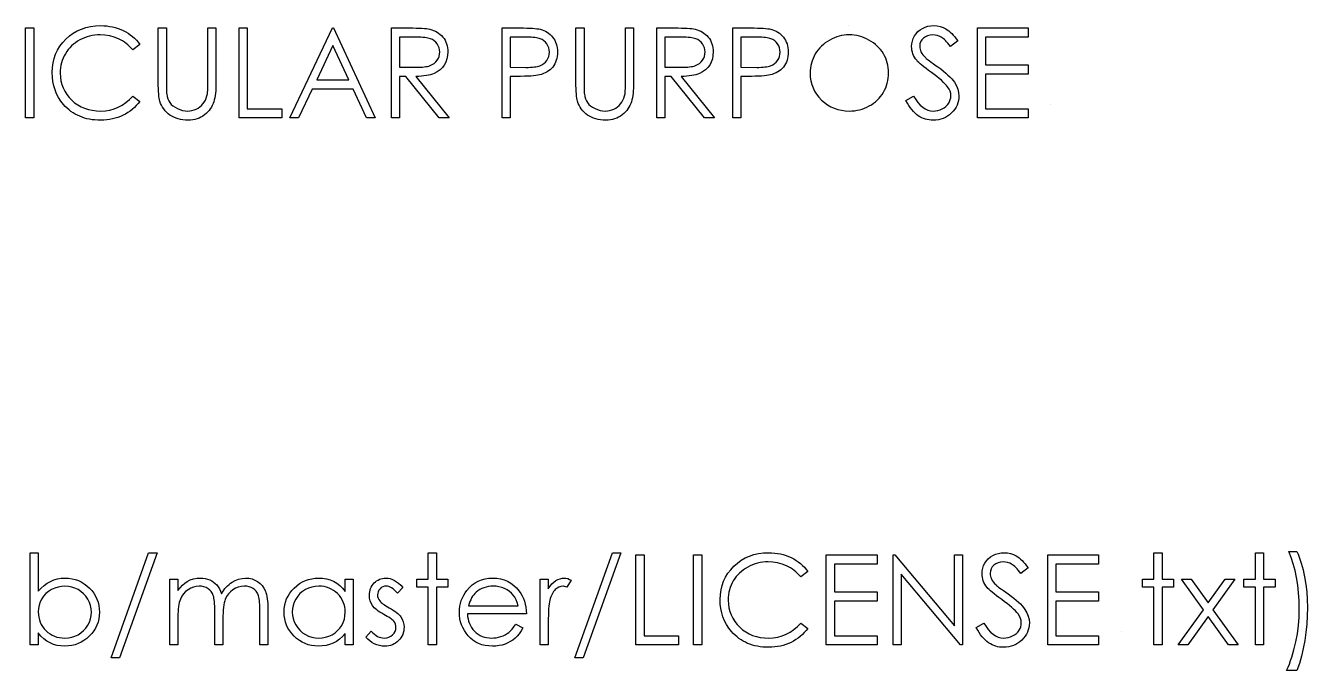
# Model space of a CAD drawing. Header units: millimetres. Extents: x -43 to 250, y -7 to 120.
# Drawn here: x 200.24 to 250.09, y 67.41 to 92.49 of the extents above; entities that cross this region are included whole.
import ezdxf

# ---------------------------------------------------------------- set-up
doc = ezdxf.new("R2010")
doc.units = ezdxf.units.MM

msp = doc.modelspace()

# ---------------------------------------------------------------- linework, layer by layer
at = {"color": 7, "linetype": 'Continuous'}
for p, q in [((232.258, 92.49), (232.258, 92.49)), ((240.111, 89.439), (240.111, 89.439)), ((242.848, 68.939), (242.848, 68.939))]:
    msp.add_line(p, q, dxfattribs=at)
at = {"color": 7, "linetype": 'Continuous', "flags": 128}
for points in [[(200.242, 92.401), (200.556, 92.401), (200.556, 92.401), (200.556, 88.901), (200.556, 88.901), (200.242, 88.901), (200.242, 88.901), (200.242, 92.401)], [(204.684, 91.758), (204.41, 91.548), (204.41, 91.548), (204.35, 91.618), (204.288, 91.683), (204.223, 91.744), (204.155, 91.801), (204.083, 91.852), (204.009, 91.9), (203.932, 91.944), (203.852, 91.983), (203.686, 92.048), (203.511, 92.094), (203.329, 92.122), (203.138, 92.131), (203.138, 92.131), (203.033, 92.129), (202.929, 92.119), (202.827, 92.103), (202.728, 92.082), (202.63, 92.054), (202.535, 92.02), (202.442, 91.979), (202.35, 91.933), (202.262, 91.881), (202.179, 91.825), (202.101, 91.765), (202.028, 91.7), (201.96, 91.632), (201.898, 91.559), (201.84, 91.481), (201.788, 91.399), (201.741, 91.315), (201.701, 91.227), (201.666, 91.137), (201.638, 91.044), (201.616, 90.949), (201.601, 90.851), (201.591, 90.75), (201.588, 90.647), (201.588, 90.647), (201.595, 90.492), (201.616, 90.344), (201.651, 90.203), (201.7, 90.068), (201.762, 89.939), (201.839, 89.817), (201.93, 89.701), (202.034, 89.593), (202.149, 89.494), (202.272, 89.408), (202.402, 89.335), (202.538, 89.276), (202.683, 89.229), (202.834, 89.197), (202.994, 89.176), (203.16, 89.17), (203.16, 89.17), (203.343, 89.179), (203.518, 89.206), (203.686, 89.252), (203.846, 89.316), (203.998, 89.398), (204.143, 89.498), (204.28, 89.617), (204.41, 89.753), (204.41, 89.753), (204.685, 89.545), (204.685, 89.545), (204.617, 89.46), (204.546, 89.38), (204.471, 89.305), (204.392, 89.234), (204.308, 89.168), (204.22, 89.108), (204.129, 89.053), (204.033, 89.002), (203.934, 88.957), (203.833, 88.919), (203.728, 88.886), (203.62, 88.859), (203.51, 88.838), (203.397, 88.823), (203.281, 88.814), (203.162, 88.811), (203.162, 88.811), (203.049, 88.813), (202.939, 88.821), (202.832, 88.833), (202.728, 88.849), (202.628, 88.871), (202.53, 88.897), (202.435, 88.928), (202.344, 88.964), (202.255, 89.004), (202.169, 89.05), (202.086, 89.1), (202.006, 89.155), (201.93, 89.215), (201.856, 89.279), (201.785, 89.349), (201.718, 89.423), (201.718, 89.423), (201.614, 89.556), (201.524, 89.695), (201.448, 89.841), (201.385, 89.994), (201.337, 90.153), (201.302, 90.319), (201.281, 90.492), (201.274, 90.671), (201.274, 90.671), (201.283, 90.86), (201.308, 91.04), (201.35, 91.214), (201.409, 91.379), (201.484, 91.537), (201.577, 91.688), (201.685, 91.83), (201.811, 91.965), (201.95, 92.089), (202.097, 92.195), (202.252, 92.285), (202.416, 92.359), (202.589, 92.417), (202.77, 92.457), (202.96, 92.482), (203.158, 92.49), (203.158, 92.49), (203.278, 92.488), (203.396, 92.478), (203.51, 92.463), (203.622, 92.442), (203.73, 92.415), (203.836, 92.382), (203.939, 92.342), (204.039, 92.298), (204.135, 92.247), (204.227, 92.192), (204.314, 92.131), (204.397, 92.067), (204.476, 91.997), (204.55, 91.923), (204.619, 91.843), (204.685, 91.758)], [(205.402, 92.401), (205.717, 92.401), (205.717, 92.401), (205.717, 90.304), (205.717, 90.304), (205.717, 90.215), (205.717, 90.135), (205.719, 90.063), (205.72, 90.001), (205.722, 89.947), (205.724, 89.902), (205.727, 89.865), (205.731, 89.838), (205.731, 89.838), (205.748, 89.74), (205.774, 89.649), (205.809, 89.568), (205.852, 89.495), (205.906, 89.429), (205.973, 89.368), (206.052, 89.313), (206.144, 89.263), (206.243, 89.222), (206.342, 89.193), (206.442, 89.176), (206.541, 89.17), (206.541, 89.17), (206.627, 89.175), (206.711, 89.188), (206.793, 89.211), (206.874, 89.243), (206.95, 89.283), (207.019, 89.33), (207.082, 89.385), (207.139, 89.446), (207.189, 89.514), (207.232, 89.59), (207.268, 89.671), (207.296, 89.76), (207.296, 89.76), (207.305, 89.797), (207.312, 89.844), (207.318, 89.899), (207.323, 89.962), (207.327, 90.034), (207.33, 90.116), (207.331, 90.205), (207.332, 90.304), (207.332, 90.304), (207.332, 92.401), (207.332, 92.401), (207.646, 92.401), (207.646, 92.401), (207.646, 90.287), (207.646, 90.287), (207.645, 90.173), (207.641, 90.064), (207.634, 89.96), (207.624, 89.863), (207.611, 89.771), (207.596, 89.685), (207.578, 89.603), (207.557, 89.528), (207.533, 89.457), (207.502, 89.389), (207.466, 89.322), (207.425, 89.258), (207.377, 89.196), (207.324, 89.137), (207.266, 89.079), (207.202, 89.025), (207.134, 88.975), (207.063, 88.932), (206.987, 88.894), (206.909, 88.864), (206.827, 88.841), (206.741, 88.824), (206.651, 88.814), (206.559, 88.811), (206.559, 88.811), (206.458, 88.814), (206.361, 88.824), (206.268, 88.84), (206.178, 88.861), (206.092, 88.89), (206.01, 88.925), (205.931, 88.966), (205.856, 89.013), (205.786, 89.065), (205.722, 89.122), (205.664, 89.183), (205.612, 89.248), (205.567, 89.317), (205.527, 89.391), (205.493, 89.468), (205.465, 89.549), (205.465, 89.549), (205.45, 89.605), (205.438, 89.672), (205.427, 89.749), (205.418, 89.836), (205.412, 89.933), (205.407, 90.041), (205.403, 90.158), (205.403, 90.287), (205.403, 90.287), (205.403, 92.401)], [(208.544, 92.401), (208.858, 92.401), (208.858, 92.401), (208.858, 89.26), (208.858, 89.26), (210.204, 89.26), (210.204, 89.26), (210.204, 88.901), (210.204, 88.901), (208.544, 88.901), (208.544, 88.901), (208.544, 92.401)], [(212.223, 92.401), (213.838, 88.901), (213.838, 88.901), (213.497, 88.901), (213.497, 88.901), (212.98, 90.022), (212.98, 90.022), (211.393, 90.022), (211.393, 90.022), (210.861, 88.901), (210.861, 88.901), (210.518, 88.901), (210.518, 88.901), (212.178, 92.401), (212.178, 92.401), (212.223, 92.401)], [(214.467, 92.401), (215.167, 92.401), (215.167, 92.401), (215.307, 92.4), (215.436, 92.398), (215.553, 92.394), (215.658, 92.389), (215.751, 92.382), (215.832, 92.374), (215.903, 92.364), (215.96, 92.353), (215.96, 92.353), (216.036, 92.333), (216.109, 92.307), (216.179, 92.276), (216.244, 92.24), (216.306, 92.199), (216.364, 92.152), (216.419, 92.101), (216.469, 92.044), (216.515, 91.984), (216.555, 91.92), (216.589, 91.852), (216.616, 91.782), (216.638, 91.707), (216.653, 91.63), (216.663, 91.549), (216.665, 91.465), (216.665, 91.465), (216.657, 91.325), (216.631, 91.195), (216.588, 91.073), (216.527, 90.959), (216.451, 90.857), (216.36, 90.768), (216.253, 90.692), (216.133, 90.63), (216.065, 90.604), (215.992, 90.581), (215.913, 90.562), (215.828, 90.546), (215.736, 90.533), (215.638, 90.524), (215.534, 90.518), (215.424, 90.516), (215.424, 90.516), (216.71, 88.901), (216.71, 88.901), (216.322, 88.901), (216.322, 88.901), (215.036, 90.516), (215.036, 90.516), (214.781, 90.516), (214.781, 90.516), (214.781, 88.901), (214.781, 88.901), (214.467, 88.901), (214.467, 88.901), (214.467, 92.401)], [(218.774, 92.401), (219.461, 92.401), (219.461, 92.401), (219.602, 92.4), (219.732, 92.397), (219.85, 92.393), (219.956, 92.387), (220.049, 92.38), (220.131, 92.371), (220.2, 92.361), (220.258, 92.348), (220.258, 92.348), (220.33, 92.327), (220.399, 92.301), (220.464, 92.27), (220.526, 92.235), (220.585, 92.194), (220.64, 92.148), (220.692, 92.098), (220.74, 92.042), (220.784, 91.983), (220.822, 91.92), (220.855, 91.852), (220.881, 91.782), (220.902, 91.707), (220.916, 91.629), (220.925, 91.547), (220.928, 91.462), (220.928, 91.462), (220.925, 91.376), (220.916, 91.294), (220.902, 91.215), (220.882, 91.141), (220.855, 91.07), (220.824, 91.003), (220.786, 90.94), (220.742, 90.881), (220.694, 90.827), (220.641, 90.776), (220.583, 90.731), (220.522, 90.69), (220.455, 90.654), (220.384, 90.623), (220.309, 90.596), (220.23, 90.574), (220.23, 90.574), (220.164, 90.56), (220.085, 90.548), (219.993, 90.538), (219.888, 90.531), (219.77, 90.524), (219.64, 90.52), (219.496, 90.517), (219.339, 90.516), (219.339, 90.516), (219.088, 90.516), (219.088, 90.516), (219.088, 88.901), (219.088, 88.901), (218.774, 88.901), (218.774, 88.901), (218.774, 92.401)], [(221.646, 92.401), (221.96, 92.401), (221.96, 92.401), (221.96, 90.304), (221.96, 90.304), (221.96, 90.215), (221.961, 90.135), (221.962, 90.063), (221.964, 90.001), (221.966, 89.947), (221.968, 89.902), (221.971, 89.865), (221.974, 89.838), (221.974, 89.838), (221.992, 89.74), (222.018, 89.649), (222.053, 89.568), (222.096, 89.495), (222.15, 89.429), (222.216, 89.368), (222.296, 89.313), (222.388, 89.263), (222.487, 89.222), (222.586, 89.193), (222.685, 89.176), (222.785, 89.17), (222.785, 89.17), (222.87, 89.175), (222.954, 89.188), (223.036, 89.211), (223.117, 89.243), (223.194, 89.283), (223.263, 89.33), (223.326, 89.385), (223.383, 89.446), (223.433, 89.514), (223.476, 89.59), (223.511, 89.671), (223.54, 89.76), (223.54, 89.76), (223.548, 89.797), (223.555, 89.844), (223.562, 89.899), (223.567, 89.962), (223.571, 90.034), (223.574, 90.116), (223.575, 90.205), (223.576, 90.304), (223.576, 90.304), (223.576, 92.401), (223.576, 92.401), (223.89, 92.401), (223.89, 92.401), (223.89, 90.287), (223.89, 90.287), (223.888, 90.173), (223.884, 90.064), (223.877, 89.96), (223.867, 89.863), (223.855, 89.771), (223.84, 89.685), (223.822, 89.603), (223.801, 89.528), (223.776, 89.457), (223.745, 89.389), (223.71, 89.322), (223.668, 89.258), (223.621, 89.196), (223.568, 89.137), (223.51, 89.079), (223.446, 89.025), (223.378, 88.975), (223.306, 88.932), (223.231, 88.894), (223.152, 88.864), (223.07, 88.841), (222.985, 88.824), (222.895, 88.814), (222.802, 88.811), (222.802, 88.811), (222.701, 88.814), (222.605, 88.824), (222.511, 88.84), (222.422, 88.861), (222.335, 88.89), (222.253, 88.925), (222.175, 88.966), (222.1, 89.013), (222.03, 89.065), (221.966, 89.122), (221.908, 89.183), (221.856, 89.248), (221.81, 89.317), (221.77, 89.391), (221.737, 89.468), (221.709, 89.549), (221.709, 89.549), (221.694, 89.605), (221.681, 89.672), (221.671, 89.749), (221.662, 89.836), (221.655, 89.933), (221.65, 90.041), (221.647, 90.158), (221.646, 90.287), (221.646, 90.287), (221.646, 92.401)], [(224.787, 92.401), (225.488, 92.401), (225.488, 92.401), (225.628, 92.4), (225.757, 92.398), (225.873, 92.394), (225.978, 92.389), (226.072, 92.382), (226.153, 92.374), (226.223, 92.364), (226.281, 92.353), (226.281, 92.353), (226.357, 92.333), (226.43, 92.307), (226.499, 92.276), (226.565, 92.24), (226.626, 92.199), (226.684, 92.152), (226.739, 92.101), (226.79, 92.044), (226.836, 91.984), (226.876, 91.92), (226.909, 91.852), (226.937, 91.782), (226.959, 91.707), (226.974, 91.63), (226.983, 91.549), (226.986, 91.465), (226.986, 91.465), (226.977, 91.325), (226.952, 91.195), (226.908, 91.073), (226.848, 90.959), (226.771, 90.857), (226.68, 90.768), (226.574, 90.692), (226.453, 90.63), (226.386, 90.604), (226.313, 90.581), (226.234, 90.562), (226.148, 90.546), (226.056, 90.533), (225.959, 90.524), (225.855, 90.518), (225.745, 90.516), (225.745, 90.516), (227.031, 88.901), (227.031, 88.901), (226.642, 88.901), (226.642, 88.901), (225.356, 90.516), (225.356, 90.516), (225.101, 90.516), (225.101, 90.516), (225.101, 88.901), (225.101, 88.901), (224.787, 88.901), (224.787, 88.901), (224.787, 92.401)], [(227.749, 92.401), (228.435, 92.401), (228.435, 92.401), (228.577, 92.4), (228.706, 92.397), (228.824, 92.393), (228.93, 92.387), (229.023, 92.38), (229.105, 92.371), (229.175, 92.361), (229.232, 92.348), (229.232, 92.348), (229.304, 92.327), (229.373, 92.301), (229.438, 92.27), (229.501, 92.235), (229.559, 92.194), (229.614, 92.148), (229.666, 92.098), (229.715, 92.042), (229.759, 91.983), (229.797, 91.92), (229.829, 91.852), (229.856, 91.782), (229.876, 91.707), (229.891, 91.629), (229.9, 91.547), (229.903, 91.462), (229.903, 91.462), (229.9, 91.376), (229.891, 91.294), (229.877, 91.215), (229.856, 91.141), (229.83, 91.07), (229.798, 91.003), (229.76, 90.94), (229.717, 90.881), (229.668, 90.827), (229.615, 90.776), (229.558, 90.731), (229.496, 90.69), (229.429, 90.654), (229.358, 90.623), (229.283, 90.596), (229.204, 90.574), (229.204, 90.574), (229.138, 90.56), (229.059, 90.548), (228.967, 90.538), (228.862, 90.531), (228.744, 90.524), (228.614, 90.52), (228.47, 90.517), (228.313, 90.516), (228.313, 90.516), (228.063, 90.516), (228.063, 90.516), (228.063, 88.901), (228.063, 88.901), (227.749, 88.901), (227.749, 88.901), (227.749, 92.401)], [(234.479, 89.576), (234.775, 89.753), (234.775, 89.753), (234.86, 89.617), (234.948, 89.498), (235.039, 89.398), (235.134, 89.316), (235.231, 89.252), (235.332, 89.206), (235.437, 89.179), (235.544, 89.17), (235.544, 89.17), (235.636, 89.175), (235.725, 89.19), (235.811, 89.215), (235.894, 89.251), (235.971, 89.295), (236.039, 89.347), (236.096, 89.405), (236.144, 89.471), (236.181, 89.541), (236.208, 89.613), (236.224, 89.687), (236.229, 89.763), (236.229, 89.763), (236.222, 89.85), (236.198, 89.937), (236.159, 90.022), (236.104, 90.107), (236.104, 90.107), (236.056, 90.166), (236, 90.229), (235.934, 90.294), (235.86, 90.363), (235.777, 90.433), (235.685, 90.508), (235.583, 90.585), (235.473, 90.665), (235.473, 90.665), (235.363, 90.744), (235.264, 90.818), (235.176, 90.886), (235.099, 90.949), (235.033, 91.005), (234.977, 91.056), (234.933, 91.101), (234.899, 91.141), (234.899, 91.141), (234.854, 91.203), (234.814, 91.266), (234.78, 91.331), (234.753, 91.397), (234.731, 91.464), (234.716, 91.533), (234.707, 91.603), (234.704, 91.674), (234.704, 91.674), (234.711, 91.784), (234.732, 91.891), (234.766, 91.992), (234.815, 92.088), (234.876, 92.176), (234.949, 92.256), (235.033, 92.324), (235.127, 92.382), (235.23, 92.429), (235.338, 92.464), (235.45, 92.483), (235.566, 92.49), (235.566, 92.49), (235.69, 92.483), (235.81, 92.459), (235.924, 92.419), (236.036, 92.364), (236.091, 92.328), (236.147, 92.287), (236.204, 92.239), (236.261, 92.184), (236.319, 92.122), (236.378, 92.054), (236.438, 91.979), (236.499, 91.898), (236.499, 91.898), (236.215, 91.683), (236.215, 91.683), (236.163, 91.749), (236.113, 91.808), (236.065, 91.862), (236.019, 91.91), (235.976, 91.952), (235.934, 91.988), (235.893, 92.019), (235.855, 92.044), (235.779, 92.082), (235.7, 92.11), (235.617, 92.126), (235.531, 92.131), (235.531, 92.131), (235.423, 92.124), (235.326, 92.099), (235.239, 92.059), (235.162, 92.003), (235.099, 91.936), (235.054, 91.861), (235.027, 91.778), (235.018, 91.688), (235.018, 91.688), (235.021, 91.632), (235.031, 91.577), (235.045, 91.522), (235.067, 91.468), (235.097, 91.413), (235.137, 91.357), (235.188, 91.298), (235.249, 91.236), (235.249, 91.236), (235.272, 91.216), (235.305, 91.189), (235.348, 91.156), (235.402, 91.116), (235.466, 91.069), (235.54, 91.015), (235.624, 90.955), (235.719, 90.888), (235.719, 90.888), (235.833, 90.804), (235.937, 90.724), (236.032, 90.645), (236.117, 90.569), (236.194, 90.495), (236.261, 90.424), (236.319, 90.354), (236.368, 90.287), (236.445, 90.155), (236.499, 90.023), (236.532, 89.891), (236.544, 89.758), (236.544, 89.758), (236.539, 89.664), (236.525, 89.573), (236.503, 89.485), (236.471, 89.401), (236.43, 89.319), (236.38, 89.24), (236.321, 89.165), (236.252, 89.093), (236.177, 89.027), (236.098, 88.969), (236.016, 88.921), (235.929, 88.882), (235.839, 88.851), (235.744, 88.828), (235.646, 88.815), (235.544, 88.811), (235.544, 88.811), (235.465, 88.814), (235.387, 88.822), (235.311, 88.835), (235.237, 88.855), (235.166, 88.88), (235.096, 88.91), (235.028, 88.946), (234.961, 88.987), (234.897, 89.035), (234.834, 89.09), (234.771, 89.152), (234.71, 89.222), (234.651, 89.3), (234.592, 89.384), (234.536, 89.476), (234.479, 89.576)], [(237.261, 92.401), (239.236, 92.401), (239.236, 92.401), (239.236, 92.042), (239.236, 92.042), (237.576, 92.042), (237.576, 92.042), (237.576, 90.965), (237.576, 90.965), (239.236, 90.965), (239.236, 90.965), (239.236, 90.606), (239.236, 90.606), (237.576, 90.606), (237.576, 90.606), (237.576, 89.26), (237.576, 89.26), (239.236, 89.26), (239.236, 89.26), (239.236, 88.901), (239.236, 88.901), (237.262, 88.901), (237.262, 88.901), (237.262, 92.401)], [(214.781, 92.042), (214.781, 90.875), (214.781, 90.875), (215.422, 90.87), (215.422, 90.87), (215.511, 90.871), (215.595, 90.874), (215.673, 90.879), (215.746, 90.886), (215.811, 90.895), (215.871, 90.907), (215.925, 90.92), (215.973, 90.935), (216.057, 90.973), (216.132, 91.02), (216.196, 91.078), (216.251, 91.144), (216.295, 91.219), (216.326, 91.296), (216.345, 91.379), (216.351, 91.465), (216.351, 91.465), (216.345, 91.55), (216.326, 91.63), (216.294, 91.707), (216.25, 91.779), (216.195, 91.845), (216.133, 91.9), (216.062, 91.946), (215.984, 91.981), (215.939, 91.995), (215.888, 92.007), (215.83, 92.018), (215.765, 92.026), (215.693, 92.033), (215.614, 92.038), (215.529, 92.041), (215.437, 92.042), (215.437, 92.042), (214.781, 92.042)], [(219.088, 92.042), (219.088, 90.875), (219.088, 90.875), (219.701, 90.867), (219.701, 90.867), (219.791, 90.868), (219.874, 90.872), (219.952, 90.876), (220.023, 90.883), (220.088, 90.893), (220.146, 90.903), (220.198, 90.916), (220.245, 90.931), (220.326, 90.968), (220.399, 91.015), (220.461, 91.073), (220.515, 91.139), (220.559, 91.214), (220.59, 91.291), (220.608, 91.374), (220.614, 91.46), (220.614, 91.46), (220.608, 91.545), (220.59, 91.626), (220.559, 91.703), (220.515, 91.777), (220.462, 91.843), (220.402, 91.899), (220.332, 91.946), (220.256, 91.981), (220.212, 91.995), (220.163, 92.007), (220.106, 92.018), (220.043, 92.026), (219.974, 92.033), (219.899, 92.038), (219.817, 92.041), (219.729, 92.042), (219.729, 92.042), (219.088, 92.042)], [(225.101, 92.042), (225.101, 90.875), (225.101, 90.875), (225.742, 90.87), (225.742, 90.87), (225.832, 90.871), (225.916, 90.874), (225.994, 90.879), (226.066, 90.886), (226.132, 90.895), (226.192, 90.907), (226.246, 90.92), (226.293, 90.935), (226.377, 90.973), (226.452, 91.02), (226.517, 91.078), (226.572, 91.144), (226.616, 91.219), (226.647, 91.296), (226.665, 91.379), (226.672, 91.465), (226.672, 91.465), (226.665, 91.55), (226.647, 91.63), (226.614, 91.707), (226.57, 91.779), (226.515, 91.845), (226.453, 91.9), (226.383, 91.946), (226.304, 91.981), (226.26, 91.995), (226.208, 92.007), (226.15, 92.018), (226.086, 92.026), (226.013, 92.033), (225.935, 92.038), (225.849, 92.041), (225.758, 92.042), (225.758, 92.042), (225.101, 92.042)], [(228.063, 92.042), (228.063, 90.875), (228.063, 90.875), (228.676, 90.867), (228.676, 90.867), (228.765, 90.868), (228.849, 90.872), (228.926, 90.876), (228.997, 90.883), (229.062, 90.893), (229.121, 90.903), (229.173, 90.916), (229.219, 90.931), (229.3, 90.968), (229.373, 91.015), (229.436, 91.073), (229.49, 91.139), (229.533, 91.214), (229.564, 91.291), (229.582, 91.374), (229.588, 91.46), (229.588, 91.46), (229.582, 91.545), (229.564, 91.626), (229.533, 91.703), (229.49, 91.777), (229.436, 91.843), (229.376, 91.899), (229.307, 91.946), (229.23, 91.981), (229.187, 91.995), (229.137, 92.007), (229.08, 92.018), (229.018, 92.026), (228.948, 92.033), (228.873, 92.038), (228.791, 92.041), (228.703, 92.042), (228.703, 92.042), (228.063, 92.042)], [(232.274, 92.131), (232.174, 92.129), (232.076, 92.119), (231.979, 92.103), (231.884, 92.082), (231.79, 92.053), (231.697, 92.019), (231.606, 91.978), (231.515, 91.931), (231.428, 91.879), (231.346, 91.822), (231.269, 91.761), (231.197, 91.696), (231.13, 91.627), (231.066, 91.553), (231.009, 91.474), (230.956, 91.392), (230.909, 91.306), (230.868, 91.218), (230.834, 91.127), (230.806, 91.033), (230.783, 90.938), (230.768, 90.84), (230.758, 90.74), (230.755, 90.637), (230.755, 90.637), (230.762, 90.485), (230.783, 90.34), (230.818, 90.201), (230.867, 90.068), (230.929, 89.94), (231.005, 89.819), (231.096, 89.704), (231.2, 89.595), (231.315, 89.495), (231.435, 89.409), (231.56, 89.336), (231.691, 89.276), (231.829, 89.229), (231.971, 89.197), (232.12, 89.176), (232.274, 89.17), (232.274, 89.17), (232.378, 89.173), (232.479, 89.182), (232.579, 89.197), (232.678, 89.219), (232.774, 89.246), (232.868, 89.279), (232.959, 89.319), (233.05, 89.365), (233.137, 89.416), (233.219, 89.471), (233.295, 89.532), (233.367, 89.596), (233.435, 89.665), (233.497, 89.739), (233.554, 89.816), (233.607, 89.899), (233.654, 89.985), (233.694, 90.074), (233.729, 90.164), (233.757, 90.257), (233.778, 90.353), (233.794, 90.45), (233.804, 90.55), (233.806, 90.653), (233.806, 90.653), (233.804, 90.754), (233.794, 90.854), (233.778, 90.951), (233.757, 91.045), (233.729, 91.137), (233.694, 91.226), (233.654, 91.313), (233.607, 91.398), (233.554, 91.479), (233.497, 91.557), (233.433, 91.629), (233.366, 91.698), (233.293, 91.763), (233.215, 91.823), (233.132, 91.879), (233.044, 91.931), (232.952, 91.978), (232.859, 92.019), (232.765, 92.053), (232.67, 92.082), (232.572, 92.103), (232.474, 92.119), (232.375, 92.129), (232.274, 92.131)], [(212.197, 91.718), (211.563, 90.381), (211.563, 90.381), (212.814, 90.381), (212.814, 90.381), (212.197, 91.718)], [(200.422, 68.401), (200.422, 71.99), (200.422, 71.99), (200.736, 71.99), (200.736, 71.99), (200.736, 70.494), (200.736, 70.494), (200.845, 70.614), (200.959, 70.717), (201.08, 70.805), (201.207, 70.876), (201.341, 70.932), (201.48, 70.972), (201.627, 70.996), (201.779, 71.003), (201.779, 71.003), (201.914, 70.997), (202.046, 70.979), (202.171, 70.949), (202.292, 70.906), (202.407, 70.852), (202.517, 70.785), (202.623, 70.707), (202.723, 70.616), (202.815, 70.516), (202.894, 70.411), (202.961, 70.301), (203.017, 70.186), (203.059, 70.067), (203.09, 69.941), (203.108, 69.811), (203.114, 69.675), (203.114, 69.675), (203.108, 69.541), (203.09, 69.412), (203.059, 69.288), (203.015, 69.168), (202.96, 69.054), (202.892, 68.945), (202.812, 68.841), (202.719, 68.742), (202.618, 68.652), (202.512, 68.573), (202.401, 68.507), (202.285, 68.453), (202.163, 68.41), (202.037, 68.38), (201.905, 68.362), (201.769, 68.356), (201.769, 68.356), (201.614, 68.364), (201.466, 68.387), (201.326, 68.426), (201.192, 68.48), (201.067, 68.551), (200.949, 68.64), (200.839, 68.748), (200.736, 68.874), (200.736, 68.874), (200.736, 68.401), (200.736, 68.401), (200.422, 68.401)], [(205.358, 71.99), (203.894, 67.907), (203.894, 67.907), (203.563, 67.907), (203.563, 67.907), (205.027, 71.99), (205.027, 71.99), (205.358, 71.99)], [(215.902, 71.99), (216.217, 71.99), (216.217, 71.99), (216.217, 70.958), (216.217, 70.958), (216.665, 70.958), (216.665, 70.958), (216.665, 70.644), (216.665, 70.644), (216.217, 70.644), (216.217, 70.644), (216.217, 68.401), (216.217, 68.401), (215.903, 68.401), (215.903, 68.401), (215.903, 70.644), (215.903, 70.644), (215.454, 70.644), (215.454, 70.644), (215.454, 70.958), (215.454, 70.958), (215.903, 70.958), (215.903, 70.958), (215.903, 71.99)], [(223.396, 71.99), (221.932, 67.907), (221.932, 67.907), (221.601, 67.907), (221.601, 67.907), (223.065, 71.99), (223.065, 71.99), (223.396, 71.99)], [(223.979, 71.901), (224.294, 71.901), (224.294, 71.901), (224.294, 68.76), (224.294, 68.76), (225.64, 68.76), (225.64, 68.76), (225.64, 68.401), (225.64, 68.401), (223.979, 68.401), (223.979, 68.401), (223.979, 71.901)], [(226.223, 71.901), (226.537, 71.901), (226.537, 71.901), (226.537, 68.401), (226.537, 68.401), (226.223, 68.401), (226.223, 68.401), (226.223, 71.901)], [(230.665, 71.258), (230.391, 71.048), (230.391, 71.048), (230.331, 71.118), (230.269, 71.183), (230.203, 71.244), (230.135, 71.301), (230.064, 71.352), (229.99, 71.4), (229.913, 71.444), (229.833, 71.483), (229.666, 71.548), (229.492, 71.594), (229.309, 71.622), (229.119, 71.631), (229.119, 71.631), (229.014, 71.629), (228.91, 71.619), (228.808, 71.603), (228.709, 71.582), (228.611, 71.554), (228.516, 71.52), (228.422, 71.479), (228.331, 71.433), (228.242, 71.381), (228.16, 71.325), (228.082, 71.265), (228.009, 71.2), (227.941, 71.132), (227.878, 71.059), (227.821, 70.981), (227.768, 70.899), (227.721, 70.815), (227.681, 70.727), (227.647, 70.637), (227.619, 70.544), (227.597, 70.449), (227.582, 70.351), (227.572, 70.25), (227.569, 70.147), (227.569, 70.147), (227.576, 69.992), (227.597, 69.844), (227.632, 69.703), (227.681, 69.568), (227.743, 69.439), (227.82, 69.317), (227.911, 69.201), (228.015, 69.093), (228.13, 68.994), (228.253, 68.908), (228.383, 68.835), (228.519, 68.776), (228.664, 68.729), (228.815, 68.697), (228.974, 68.676), (229.14, 68.67), (229.14, 68.67), (229.323, 68.679), (229.499, 68.706), (229.666, 68.752), (229.827, 68.816), (229.979, 68.898), (230.124, 68.998), (230.261, 69.117), (230.391, 69.253), (230.391, 69.253), (230.665, 69.045), (230.665, 69.045), (230.598, 68.96), (230.527, 68.88), (230.452, 68.805), (230.372, 68.734), (230.289, 68.668), (230.201, 68.608), (230.109, 68.553), (230.014, 68.502), (229.915, 68.457), (229.814, 68.419), (229.709, 68.386), (229.601, 68.359), (229.491, 68.338), (229.377, 68.323), (229.262, 68.314), (229.143, 68.311), (229.143, 68.311), (229.03, 68.313), (228.92, 68.321), (228.813, 68.333), (228.709, 68.349), (228.608, 68.371), (228.511, 68.397), (228.416, 68.428), (228.324, 68.464), (228.235, 68.504), (228.15, 68.55), (228.067, 68.6), (227.987, 68.655), (227.911, 68.715), (227.837, 68.779), (227.766, 68.849), (227.699, 68.923), (227.699, 68.923), (227.595, 69.056), (227.505, 69.195), (227.428, 69.341), (227.366, 69.494), (227.318, 69.653), (227.283, 69.819), (227.262, 69.992), (227.255, 70.171), (227.255, 70.171), (227.264, 70.36), (227.289, 70.54), (227.331, 70.714), (227.39, 70.879), (227.465, 71.037), (227.557, 71.188), (227.666, 71.33), (227.792, 71.465), (227.931, 71.589), (228.078, 71.695), (228.233, 71.785), (228.397, 71.859), (228.57, 71.917), (228.751, 71.957), (228.941, 71.982), (229.138, 71.99), (229.138, 71.99), (229.259, 71.988), (229.377, 71.978), (229.491, 71.963), (229.602, 71.942), (229.711, 71.915), (229.817, 71.882), (229.92, 71.842), (230.02, 71.798), (230.116, 71.747), (230.208, 71.692), (230.295, 71.631), (230.378, 71.567), (230.456, 71.497), (230.531, 71.423), (230.6, 71.343), (230.665, 71.258)], [(231.383, 71.901), (233.358, 71.901), (233.358, 71.901), (233.358, 71.542), (233.358, 71.542), (231.697, 71.542), (231.697, 71.542), (231.697, 70.465), (231.697, 70.465), (233.358, 70.465), (233.358, 70.465), (233.358, 70.106), (233.358, 70.106), (231.697, 70.106), (231.697, 70.106), (231.697, 68.76), (231.697, 68.76), (233.358, 68.76), (233.358, 68.76), (233.358, 68.401), (233.358, 68.401), (231.383, 68.401), (231.383, 68.401), (231.383, 71.901)], [(233.986, 68.401), (233.986, 71.901), (233.986, 71.901), (234.052, 71.901), (234.052, 71.901), (236.364, 69.146), (236.364, 69.146), (236.364, 71.901), (236.364, 71.901), (236.678, 71.901), (236.678, 71.901), (236.678, 68.401), (236.678, 68.401), (236.607, 68.401), (236.607, 68.401), (234.3, 71.149), (234.3, 71.149), (234.3, 68.401), (234.3, 68.401), (233.986, 68.401)], [(237.217, 69.076), (237.513, 69.253), (237.513, 69.253), (237.597, 69.117), (237.685, 68.998), (237.776, 68.898), (237.871, 68.816), (237.968, 68.752), (238.069, 68.706), (238.174, 68.679), (238.281, 68.67), (238.281, 68.67), (238.373, 68.675), (238.462, 68.69), (238.548, 68.715), (238.632, 68.751), (238.709, 68.795), (238.776, 68.847), (238.833, 68.905), (238.881, 68.971), (238.918, 69.041), (238.946, 69.113), (238.961, 69.187), (238.967, 69.263), (238.967, 69.263), (238.959, 69.35), (238.935, 69.437), (238.896, 69.522), (238.841, 69.607), (238.841, 69.607), (238.793, 69.666), (238.737, 69.729), (238.671, 69.794), (238.597, 69.863), (238.514, 69.933), (238.422, 70.008), (238.32, 70.085), (238.21, 70.165), (238.21, 70.165), (238.1, 70.244), (238.001, 70.318), (237.914, 70.386), (237.836, 70.449), (237.77, 70.505), (237.714, 70.556), (237.67, 70.601), (237.637, 70.641), (237.637, 70.641), (237.591, 70.703), (237.551, 70.766), (237.517, 70.831), (237.49, 70.897), (237.468, 70.964), (237.453, 71.033), (237.444, 71.103), (237.441, 71.174), (237.441, 71.174), (237.448, 71.284), (237.469, 71.391), (237.503, 71.492), (237.552, 71.588), (237.613, 71.676), (237.686, 71.756), (237.77, 71.824), (237.864, 71.882), (237.968, 71.929), (238.076, 71.964), (238.187, 71.983), (238.303, 71.99), (238.303, 71.99), (238.427, 71.983), (238.547, 71.959), (238.662, 71.919), (238.773, 71.864), (238.829, 71.828), (238.884, 71.787), (238.941, 71.739), (238.998, 71.684), (239.056, 71.622), (239.115, 71.554), (239.176, 71.479), (239.236, 71.398), (239.236, 71.398), (238.952, 71.183), (238.952, 71.183), (238.9, 71.249), (238.85, 71.308), (238.803, 71.362), (238.756, 71.41), (238.713, 71.452), (238.671, 71.488), (238.63, 71.519), (238.592, 71.544), (238.517, 71.582), (238.437, 71.61), (238.355, 71.626), (238.268, 71.631), (238.268, 71.631), (238.16, 71.624), (238.063, 71.599), (237.976, 71.559), (237.899, 71.503), (237.836, 71.436), (237.791, 71.361), (237.764, 71.278), (237.755, 71.188), (237.755, 71.188), (237.758, 71.132), (237.768, 71.077), (237.782, 71.022), (237.804, 70.968), (237.834, 70.913), (237.874, 70.857), (237.925, 70.798), (237.986, 70.736), (237.986, 70.736), (238.009, 70.716), (238.042, 70.689), (238.085, 70.656), (238.139, 70.616), (238.203, 70.569), (238.277, 70.515), (238.362, 70.455), (238.456, 70.388), (238.456, 70.388), (238.57, 70.304), (238.674, 70.224), (238.769, 70.145), (238.854, 70.069), (238.931, 69.995), (238.998, 69.924), (239.056, 69.854), (239.105, 69.787), (239.182, 69.655), (239.237, 69.523), (239.27, 69.391), (239.281, 69.258), (239.281, 69.258), (239.277, 69.164), (239.263, 69.073), (239.24, 68.985), (239.208, 68.901), (239.167, 68.819), (239.117, 68.74), (239.058, 68.665), (238.989, 68.593), (238.914, 68.527), (238.836, 68.469), (238.753, 68.421), (238.667, 68.382), (238.576, 68.351), (238.481, 68.328), (238.383, 68.315), (238.281, 68.311), (238.281, 68.311), (238.202, 68.314), (238.124, 68.322), (238.048, 68.335), (237.975, 68.355), (237.903, 68.38), (237.833, 68.41), (237.765, 68.446), (237.698, 68.487), (237.634, 68.535), (237.571, 68.59), (237.508, 68.652), (237.447, 68.722), (237.388, 68.8), (237.33, 68.884), (237.273, 68.976), (237.217, 69.076)], [(239.999, 71.901), (241.973, 71.901), (241.973, 71.901), (241.973, 71.542), (241.973, 71.542), (240.313, 71.542), (240.313, 71.542), (240.313, 70.465), (240.313, 70.465), (241.973, 70.465), (241.973, 70.465), (241.973, 70.106), (241.973, 70.106), (240.313, 70.106), (240.313, 70.106), (240.313, 68.76), (240.313, 68.76), (241.973, 68.76), (241.973, 68.76), (241.973, 68.401), (241.973, 68.401), (239.999, 68.401), (239.999, 68.401), (239.999, 71.901)], [(244.127, 71.99), (244.441, 71.99), (244.441, 71.99), (244.441, 70.958), (244.441, 70.958), (244.89, 70.958), (244.89, 70.958), (244.89, 70.644), (244.89, 70.644), (244.441, 70.644), (244.441, 70.644), (244.441, 68.401), (244.441, 68.401), (244.127, 68.401), (244.127, 68.401), (244.127, 70.644), (244.127, 70.644), (243.678, 70.644), (243.678, 70.644), (243.678, 70.958), (243.678, 70.958), (244.127, 70.958), (244.127, 70.958), (244.127, 71.99)], [(248.076, 71.99), (248.39, 71.99), (248.39, 71.99), (248.39, 70.958), (248.39, 70.958), (248.838, 70.958), (248.838, 70.958), (248.838, 70.644), (248.838, 70.644), (248.39, 70.644), (248.39, 70.644), (248.39, 68.401), (248.39, 68.401), (248.076, 68.401), (248.076, 68.401), (248.076, 70.644), (248.076, 70.644), (247.627, 70.644), (247.627, 70.644), (247.627, 70.958), (247.627, 70.958), (248.076, 70.958), (248.076, 70.958), (248.076, 71.99)], [(249.691, 67.413), (249.287, 67.413), (249.287, 67.413), (249.343, 67.534), (249.394, 67.66), (249.444, 67.791), (249.49, 67.926), (249.534, 68.067), (249.575, 68.212), (249.612, 68.363), (249.647, 68.518), (249.706, 68.836), (249.747, 69.159), (249.772, 69.488), (249.781, 69.821), (249.781, 69.821), (249.774, 70.13), (249.754, 70.432), (249.72, 70.729), (249.673, 71.02), (249.614, 71.3), (249.545, 71.563), (249.466, 71.807), (249.377, 72.035), (249.377, 72.035), (249.691, 72.035), (249.691, 72.035), (249.737, 71.928), (249.779, 71.817), (249.82, 71.699), (249.859, 71.579), (249.894, 71.453), (249.927, 71.322), (249.958, 71.187), (249.986, 71.047), (250.034, 70.759), (250.068, 70.467), (250.088, 70.167), (250.095, 69.863), (250.095, 69.863), (250.089, 69.535), (250.069, 69.212), (250.037, 68.891), (249.991, 68.576), (249.934, 68.268), (249.865, 67.972), (249.784, 67.687), (249.691, 67.413)], [(205.851, 70.958), (206.165, 70.958), (206.165, 70.958), (206.165, 70.514), (206.165, 70.514), (206.252, 70.629), (206.341, 70.727), (206.43, 70.808), (206.52, 70.874), (206.52, 70.874), (206.647, 70.93), (206.777, 70.971), (206.911, 70.995), (207.047, 71.003), (207.047, 71.003), (207.14, 70.998), (207.23, 70.985), (207.317, 70.962), (207.402, 70.93), (207.483, 70.89), (207.555, 70.844), (207.62, 70.792), (207.677, 70.734), (207.728, 70.667), (207.777, 70.586), (207.821, 70.493), (207.861, 70.386), (207.861, 70.386), (207.903, 70.459), (207.948, 70.528), (207.996, 70.592), (208.046, 70.652), (208.098, 70.707), (208.153, 70.758), (208.211, 70.804), (208.271, 70.845), (208.396, 70.914), (208.526, 70.964), (208.66, 70.993), (208.799, 71.003), (208.799, 71.003), (208.928, 70.995), (209.048, 70.97), (209.161, 70.928), (209.266, 70.87), (209.361, 70.797), (209.443, 70.711), (209.512, 70.612), (209.567, 70.499), (209.59, 70.436), (209.61, 70.365), (209.627, 70.287), (209.641, 70.202), (209.651, 70.109), (209.659, 70.009), (209.664, 69.901), (209.665, 69.786), (209.665, 69.786), (209.665, 68.401), (209.665, 68.401), (209.351, 68.401), (209.351, 68.401), (209.351, 69.787), (209.351, 69.787), (209.351, 69.886), (209.348, 69.976), (209.343, 70.058), (209.337, 70.132), (209.328, 70.198), (209.318, 70.257), (209.306, 70.307), (209.292, 70.349), (209.257, 70.422), (209.211, 70.488), (209.155, 70.545), (209.088, 70.596), (209.013, 70.637), (208.931, 70.666), (208.842, 70.684), (208.745, 70.689), (208.745, 70.689), (208.626, 70.681), (208.513, 70.654), (208.405, 70.611), (208.302, 70.549), (208.208, 70.473), (208.128, 70.386), (208.061, 70.286), (208.008, 70.175), (207.986, 70.112), (207.967, 70.039), (207.952, 69.956), (207.939, 69.864), (207.929, 69.762), (207.921, 69.649), (207.917, 69.527), (207.915, 69.396), (207.915, 69.396), (207.915, 68.401), (207.915, 68.401), (207.601, 68.401), (207.601, 68.401), (207.601, 69.701), (207.601, 69.701), (207.601, 69.811), (207.598, 69.913), (207.593, 70.005), (207.587, 70.088), (207.578, 70.161), (207.568, 70.225), (207.556, 70.28), (207.542, 70.326), (207.508, 70.404), (207.462, 70.475), (207.406, 70.536), (207.338, 70.59), (207.263, 70.633), (207.179, 70.665), (207.089, 70.683), (206.993, 70.689), (206.993, 70.689), (206.879, 70.681), (206.769, 70.655), (206.662, 70.612), (206.56, 70.552), (206.466, 70.478), (206.385, 70.392), (206.317, 70.294), (206.262, 70.184), (206.24, 70.123), (206.22, 70.054), (206.203, 69.977), (206.19, 69.892), (206.179, 69.8), (206.172, 69.7), (206.167, 69.593), (206.165, 69.477), (206.165, 69.477), (206.165, 68.401), (206.165, 68.401), (205.851, 68.401), (205.851, 68.401), (205.851, 70.958)], [(212.986, 70.958), (212.986, 68.401), (212.986, 68.401), (212.672, 68.401), (212.672, 68.401), (212.672, 68.843), (212.672, 68.843), (212.563, 68.725), (212.449, 68.624), (212.327, 68.54), (212.199, 68.473), (212.065, 68.422), (211.926, 68.385), (211.779, 68.363), (211.627, 68.356), (211.627, 68.356), (211.492, 68.362), (211.361, 68.38), (211.236, 68.41), (211.115, 68.453), (211, 68.507), (210.89, 68.574), (210.784, 68.652), (210.684, 68.744), (210.592, 68.843), (210.513, 68.948), (210.446, 69.058), (210.391, 69.173), (210.348, 69.294), (210.318, 69.419), (210.3, 69.551), (210.294, 69.687), (210.294, 69.687), (210.3, 69.82), (210.318, 69.949), (210.349, 70.072), (210.392, 70.191), (210.448, 70.305), (210.515, 70.414), (210.595, 70.518), (210.688, 70.617), (210.789, 70.707), (210.895, 70.786), (211.006, 70.852), (211.122, 70.906), (211.244, 70.949), (211.37, 70.979), (211.501, 70.997), (211.637, 71.003), (211.637, 71.003), (211.793, 70.996), (211.942, 70.972), (212.083, 70.933), (212.216, 70.879), (212.342, 70.808), (212.46, 70.719), (212.569, 70.611), (212.672, 70.485), (212.672, 70.485), (212.672, 70.958), (212.672, 70.958), (212.986, 70.958)], [(214.915, 70.639), (214.702, 70.42), (214.702, 70.42), (214.646, 70.483), (214.59, 70.538), (214.534, 70.584), (214.479, 70.622), (214.424, 70.651), (214.369, 70.672), (214.315, 70.685), (214.261, 70.689), (214.261, 70.689), (214.195, 70.683), (214.134, 70.663), (214.077, 70.631), (214.026, 70.585), (213.983, 70.531), (213.953, 70.474), (213.935, 70.411), (213.928, 70.345), (213.928, 70.345), (213.934, 70.285), (213.95, 70.226), (213.977, 70.169), (214.015, 70.113), (214.015, 70.113), (214.04, 70.084), (214.071, 70.055), (214.107, 70.023), (214.15, 69.991), (214.199, 69.957), (214.254, 69.923), (214.314, 69.886), (214.38, 69.849), (214.38, 69.849), (214.462, 69.803), (214.536, 69.757), (214.604, 69.712), (214.665, 69.667), (214.719, 69.622), (214.767, 69.578), (214.807, 69.534), (214.841, 69.49), (214.841, 69.49), (214.893, 69.4), (214.931, 69.304), (214.953, 69.202), (214.96, 69.095), (214.96, 69.095), (214.957, 69.019), (214.947, 68.946), (214.93, 68.876), (214.907, 68.809), (214.876, 68.745), (214.84, 68.684), (214.796, 68.626), (214.746, 68.57), (214.69, 68.52), (214.632, 68.476), (214.57, 68.44), (214.505, 68.41), (214.437, 68.386), (214.364, 68.369), (214.289, 68.359), (214.211, 68.356), (214.211, 68.356), (214.105, 68.361), (214.002, 68.379), (213.901, 68.408), (213.802, 68.448), (213.709, 68.498), (213.624, 68.558), (213.547, 68.626), (213.479, 68.702), (213.479, 68.702), (213.688, 68.939), (213.688, 68.939), (213.748, 68.876), (213.809, 68.821), (213.871, 68.775), (213.934, 68.737), (213.998, 68.708), (214.063, 68.687), (214.128, 68.674), (214.195, 68.67), (214.195, 68.67), (214.285, 68.678), (214.369, 68.701), (214.445, 68.739), (214.514, 68.793), (214.572, 68.856), (214.613, 68.927), (214.638, 69.001), (214.646, 69.081), (214.646, 69.081), (214.641, 69.148), (214.624, 69.211), (214.598, 69.27), (214.56, 69.325), (214.56, 69.325), (214.535, 69.352), (214.504, 69.381), (214.465, 69.412), (214.42, 69.444), (214.369, 69.478), (214.31, 69.513), (214.244, 69.55), (214.172, 69.589), (214.172, 69.589), (214.094, 69.633), (214.023, 69.677), (213.958, 69.722), (213.899, 69.765), (213.848, 69.809), (213.803, 69.852), (213.763, 69.895), (213.731, 69.938), (213.731, 69.938), (213.68, 70.027), (213.644, 70.123), (213.621, 70.224), (213.614, 70.332), (213.614, 70.332), (213.617, 70.403), (213.625, 70.47), (213.64, 70.535), (213.66, 70.597), (213.686, 70.655), (213.717, 70.71), (213.754, 70.763), (213.797, 70.812), (213.845, 70.857), (213.895, 70.895), (213.949, 70.928), (214.005, 70.956), (214.064, 70.977), (214.127, 70.991), (214.192, 71), (214.261, 71.003), (214.261, 71.003), (214.342, 70.998), (214.423, 70.981), (214.505, 70.952), (214.587, 70.912), (214.669, 70.861), (214.751, 70.799), (214.833, 70.725), (214.915, 70.639)], [(219.303, 69.208), (219.582, 69.062), (219.582, 69.062), (219.513, 68.945), (219.44, 68.84), (219.361, 68.746), (219.277, 68.664), (219.188, 68.593), (219.094, 68.532), (218.994, 68.478), (218.889, 68.434), (218.777, 68.4), (218.659, 68.375), (218.533, 68.361), (218.401, 68.356), (218.401, 68.356), (218.253, 68.362), (218.115, 68.381), (217.984, 68.413), (217.861, 68.457), (217.748, 68.514), (217.642, 68.583), (217.544, 68.665), (217.455, 68.76), (217.375, 68.862), (217.306, 68.968), (217.247, 69.077), (217.2, 69.19), (217.162, 69.306), (217.135, 69.424), (217.12, 69.547), (217.114, 69.673), (217.114, 69.673), (217.119, 69.79), (217.132, 69.905), (217.155, 70.017), (217.188, 70.125), (217.229, 70.231), (217.28, 70.332), (217.34, 70.431), (217.409, 70.526), (217.409, 70.526), (217.506, 70.638), (217.611, 70.735), (217.724, 70.817), (217.845, 70.884), (217.974, 70.936), (218.111, 70.974), (218.256, 70.996), (218.408, 71.003), (218.408, 71.003), (218.565, 70.996), (218.715, 70.972), (218.856, 70.932), (218.988, 70.878), (219.113, 70.807), (219.229, 70.72), (219.338, 70.618), (219.438, 70.5), (219.438, 70.5), (219.503, 70.408), (219.558, 70.311), (219.606, 70.208), (219.644, 70.1), (219.675, 69.987), (219.698, 69.867), (219.711, 69.743), (219.717, 69.612), (219.717, 69.612), (217.428, 69.612), (217.428, 69.612), (217.435, 69.511), (217.449, 69.414), (217.471, 69.323), (217.502, 69.236), (217.54, 69.154), (217.586, 69.076), (217.641, 69.003), (217.703, 68.934), (217.772, 68.873), (217.844, 68.819), (217.92, 68.773), (218.001, 68.736), (218.085, 68.707), (218.173, 68.687), (218.265, 68.674), (218.361, 68.67), (218.361, 68.67), (218.455, 68.673), (218.547, 68.685), (218.638, 68.704), (218.728, 68.729), (218.814, 68.762), (218.894, 68.8), (218.966, 68.842), (219.032, 68.889), (219.095, 68.945), (219.162, 69.018), (219.231, 69.105), (219.303, 69.208)], [(220.255, 70.958), (220.569, 70.958), (220.569, 70.958), (220.569, 70.582), (220.569, 70.582), (220.641, 70.686), (220.714, 70.774), (220.789, 70.846), (220.866, 70.904), (220.946, 70.947), (221.027, 70.979), (221.109, 70.997), (221.193, 71.003), (221.193, 71.003), (221.258, 70.998), (221.326, 70.981), (221.395, 70.954), (221.467, 70.916), (221.467, 70.916), (221.294, 70.644), (221.294, 70.644), (221.249, 70.663), (221.207, 70.678), (221.168, 70.686), (221.134, 70.689), (221.134, 70.689), (221.059, 70.681), (220.984, 70.655), (220.912, 70.613), (220.841, 70.555), (220.806, 70.519), (220.774, 70.478), (220.745, 70.433), (220.716, 70.383), (220.691, 70.329), (220.667, 70.27), (220.645, 70.206), (220.625, 70.138), (220.625, 70.138), (220.612, 70.077), (220.601, 70.002), (220.591, 69.913), (220.583, 69.81), (220.577, 69.694), (220.573, 69.563), (220.57, 69.419), (220.569, 69.26), (220.569, 69.26), (220.569, 68.401), (220.569, 68.401), (220.255, 68.401), (220.255, 68.401), (220.255, 70.958)], [(245.204, 70.958), (245.578, 70.958), (245.578, 70.958), (246.236, 70.036), (246.236, 70.036), (246.894, 70.958), (246.894, 70.958), (247.268, 70.958), (247.268, 70.958), (246.423, 69.774), (246.423, 69.774), (247.403, 68.401), (247.403, 68.401), (247.029, 68.401), (247.029, 68.401), (246.236, 69.512), (246.236, 69.512), (245.443, 68.401), (245.443, 68.401), (245.069, 68.401), (245.069, 68.401), (246.049, 69.774), (246.049, 69.774), (245.204, 70.958)], [(201.766, 68.67), (201.904, 68.678), (202.036, 68.703), (202.162, 68.744), (202.283, 68.802), (202.395, 68.874), (202.496, 68.96), (202.584, 69.059), (202.66, 69.171), (202.721, 69.292), (202.765, 69.417), (202.792, 69.543), (202.8, 69.675), (202.8, 69.675), (202.791, 69.806), (202.765, 69.934), (202.72, 70.059), (202.658, 70.181), (202.582, 70.294), (202.494, 70.395), (202.393, 70.482), (202.28, 70.555), (202.159, 70.614), (202.034, 70.655), (201.905, 70.681), (201.771, 70.689), (201.771, 70.689), (201.635, 70.681), (201.504, 70.655), (201.375, 70.614), (201.249, 70.555), (201.133, 70.482), (201.03, 70.398), (200.942, 70.302), (200.868, 70.194), (200.81, 70.077), (200.769, 69.954), (200.744, 69.823), (200.736, 69.684), (200.736, 69.684), (200.741, 69.579), (200.755, 69.477), (200.778, 69.379), (200.81, 69.287), (200.852, 69.199), (200.903, 69.114), (200.964, 69.035), (201.033, 68.96), (201.11, 68.892), (201.191, 68.833), (201.276, 68.783), (201.365, 68.743), (201.459, 68.711), (201.558, 68.688), (201.66, 68.674), (201.767, 68.67)], [(211.641, 70.689), (211.504, 70.681), (211.372, 70.656), (211.246, 70.615), (211.124, 70.557), (211.012, 70.485), (210.912, 70.399), (210.824, 70.3), (210.747, 70.187), (210.686, 70.067), (210.643, 69.942), (210.616, 69.814), (210.608, 69.683), (210.608, 69.683), (210.617, 69.553), (210.643, 69.425), (210.687, 69.3), (210.749, 69.178), (210.826, 69.065), (210.914, 68.964), (211.015, 68.877), (211.128, 68.804), (211.249, 68.745), (211.375, 68.704), (211.504, 68.678), (211.638, 68.67), (211.638, 68.67), (211.774, 68.678), (211.907, 68.703), (212.035, 68.744), (212.16, 68.802), (212.276, 68.875), (212.378, 68.959), (212.465, 69.055), (212.539, 69.162), (212.597, 69.279), (212.639, 69.404), (212.663, 69.535), (212.672, 69.674), (212.672, 69.674), (212.667, 69.78), (212.653, 69.881), (212.63, 69.979), (212.597, 70.071), (212.555, 70.16), (212.504, 70.244), (212.444, 70.323), (212.374, 70.398), (212.297, 70.466), (212.217, 70.526), (212.131, 70.576), (212.042, 70.616), (211.948, 70.648), (211.85, 70.671), (211.748, 70.685), (211.641, 70.689)], [(219.403, 69.926), (219.365, 70.05), (219.32, 70.161), (219.267, 70.259), (219.207, 70.343), (219.138, 70.417), (219.058, 70.484), (218.969, 70.543), (218.868, 70.594), (218.762, 70.636), (218.652, 70.665), (218.539, 70.684), (218.424, 70.689), (218.424, 70.689), (218.331, 70.686), (218.239, 70.674), (218.152, 70.655), (218.068, 70.63), (217.987, 70.595), (217.91, 70.555), (217.836, 70.505), (217.765, 70.449), (217.765, 70.449), (217.716, 70.403), (217.671, 70.351), (217.628, 70.294), (217.589, 70.232), (217.552, 70.163), (217.519, 70.09), (217.488, 70.011), (217.461, 69.926), (217.461, 69.926), (219.403, 69.926)]]:
    msp.add_lwpolyline(points, dxfattribs=at)

doc.saveas('drawing.dxf')
